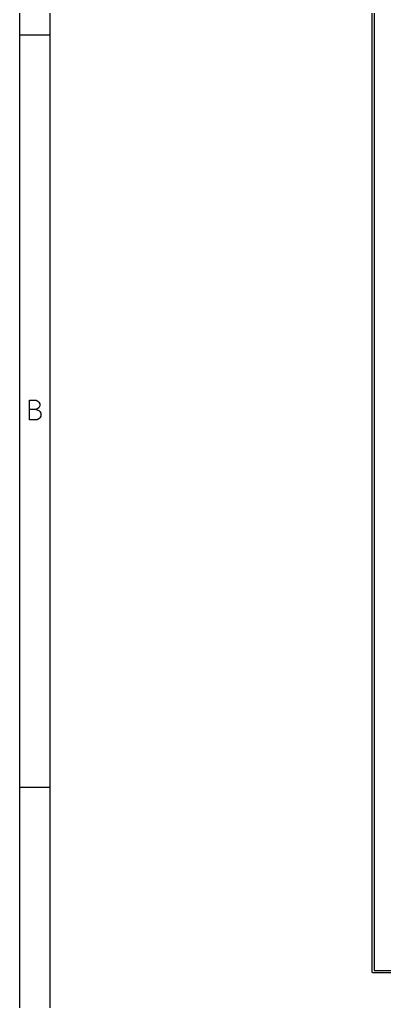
# Model space of a CAD drawing. Extents: x 10 to 287, y -200 to -10.
# Drawn here: x 10 to 34.2, y -124.2 to -59 of the extents above; entities that cross this region are included whole.
import ezdxf

# ---------------------------------------------------------------- set-up
doc = ezdxf.new("R2010")
doc.units = 0
doc.layers.add('BLACK', color=7, linetype='CONTINUOUS')

msp = doc.modelspace()

# ---------------------------------------------------------------- linework, layer by layer
at = {"layer": 'BLACK', "linetype": 'CONTINUOUS'}
for p, q in [((10, -10), (10, -200.007)), ((12, -12), (12, -198.007)), ((33.4159, -122.27), (33.4163, -36.7559)), ((33.5663, -36.8309), (33.5659, -122.195)), ((10, -60), (12, -60)), ((10.6595, -85.5881), (10.6595, -84.2881)), ((10.6595, -84.2881), (11.0929, -84.2881)), ((11.0929, -84.2881), (11.2167, -84.35)), ((11.2167, -84.35), (11.2786, -84.4119)), ((11.2786, -84.7833), (11.2167, -84.8452)), ((11.2786, -84.4119), (11.3405, -84.5357)), ((11.3405, -84.6595), (11.2786, -84.7833)), ((11.3405, -84.5357), (11.3405, -84.6595)), ((11.0929, -84.9071), (10.6595, -84.9071)), ((11.2167, -84.8452), (11.0929, -84.9071)), ((11.0929, -84.9071), (11.2786, -84.969)), ((11.2786, -84.969), (11.3405, -85.031)), ((11.3405, -85.4643), (11.2786, -85.5262)), ((11.3405, -85.031), (11.4024, -85.1548)), ((11.4024, -85.3405), (11.3405, -85.4643)), ((11.4024, -85.1548), (11.4024, -85.3405)), ((11.1548, -85.5881), (10.6595, -85.5881)), ((11.2786, -85.5262), (11.1548, -85.5881)), ((10, -110), (12, -110)), ((33.4225, -122.288), (33.4159, -122.27)), ((33.4259, -122.307), (33.4225, -122.288)), ((33.4311, -122.312), (33.4259, -122.307)), ((33.4334, -122.318), (33.4311, -122.312)), ((33.4503, -122.328), (33.4334, -122.318)), ((33.4652, -122.34), (33.4503, -122.328)), ((33.475, -122.342), (33.4652, -122.34)), ((33.4778, -122.344), (33.475, -122.342)), ((33.4811, -122.343), (33.4778, -122.344)), ((33.4909, -122.345), (33.4811, -122.343)), ((206.846, -122.345), (33.4909, -122.345)), ((33.5659, -122.195), (206.771, -122.195))]:
    msp.add_line(p, q, dxfattribs=at)

doc.saveas('drawing.dxf')
